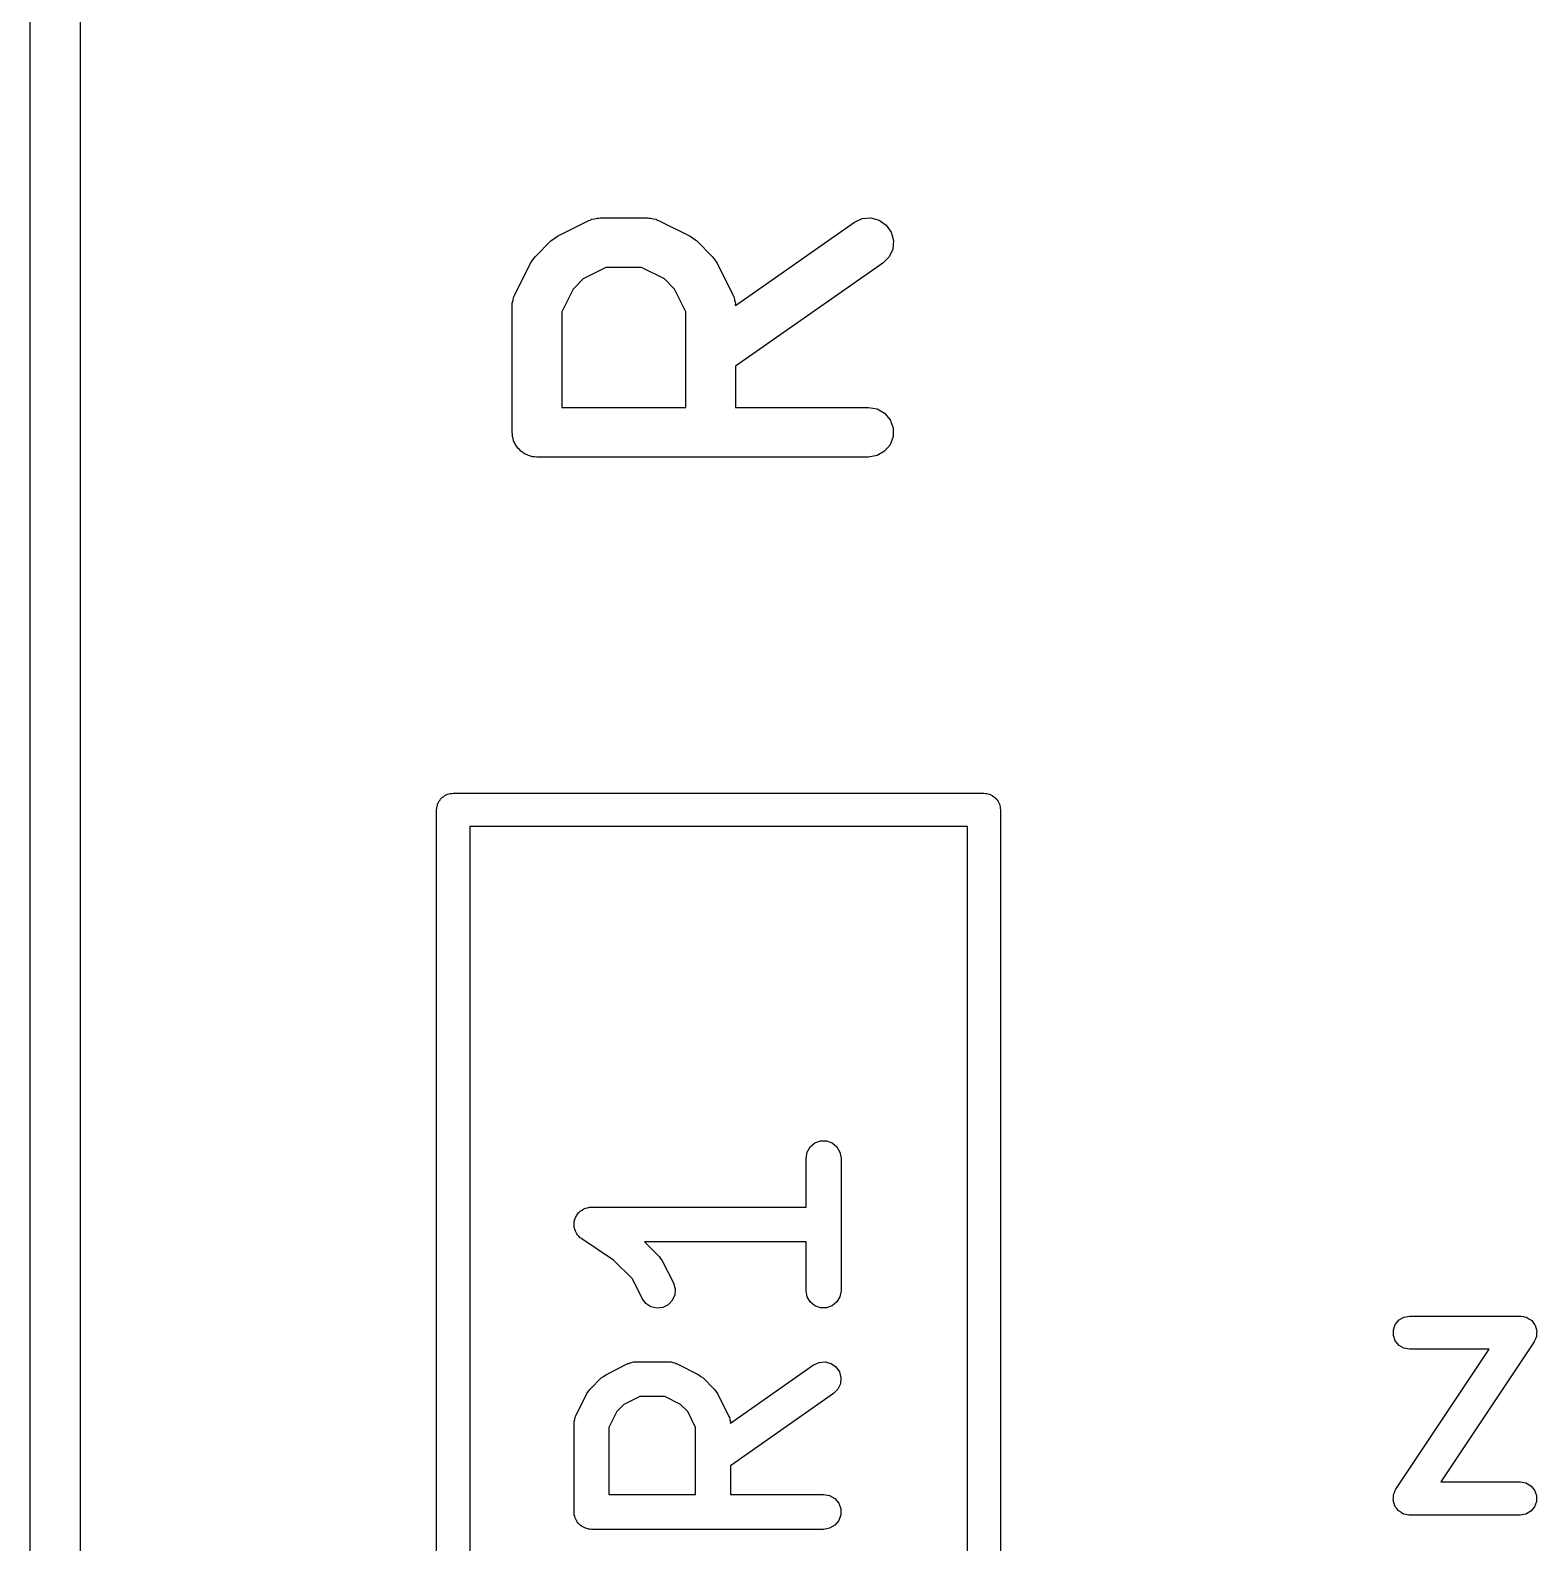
# Model space of a CAD drawing. Extents: x 1 to 57, y -99 to 45.
# Drawn here: x 10.925 to 15.466, y -42.11 to -37.55 of the extents above; entities that cross this region are included whole.
import ezdxf

# ---------------------------------------------------------------- set-up
doc = ezdxf.new("R2010")
doc.units = 0
doc.header["$MEASUREMENT"] = 0
doc.layers.add('BLACK', color=7, linetype='CONTINUOUS')

msp = doc.modelspace()

# ---------------------------------------------------------------- linework, layer by layer
at = {"layer": 'Black'}
for p, q in [((11.075, -1), (11.075, -99)), ((10.925, -98.925), (10.925, -1.075)), ((12.6259, -38.1185), (12.6343, -38.116)), ((12.6343, -38.116), (12.6386, -38.1162)), ((12.6386, -38.1162), (12.6429, -38.1155)), ((12.6429, -38.1155), (12.7857, -38.1155)), ((12.7857, -38.1155), (12.79, -38.1162)), ((12.79, -38.1162), (12.7943, -38.116)), ((12.7943, -38.116), (12.8027, -38.1185)), ((13.4094, -38.129), (13.433, -38.118)), ((13.433, -38.118), (13.4589, -38.1158)), ((13.4589, -38.1158), (13.4841, -38.1225)), ((12.5141, -38.171), (12.6093, -38.1234)), ((12.6093, -38.1234), (12.6135, -38.1222)), ((12.6135, -38.1222), (12.6172, -38.12)), ((12.6172, -38.12), (12.6259, -38.1185)), ((12.8027, -38.1185), (12.8114, -38.12)), ((12.8114, -38.12), (12.8151, -38.1222)), ((12.8151, -38.1222), (12.8193, -38.1234)), ((12.8193, -38.1234), (12.9145, -38.171)), ((13.051, -38.3799), (13.4094, -38.129)), ((13.4841, -38.1225), (13.5054, -38.1375)), ((13.5054, -38.1375), (13.5204, -38.1588)), ((13.5204, -38.1588), (13.5271, -38.1839)), ((12.447, -38.2327), (12.4946, -38.1851)), ((12.4946, -38.1851), (12.5044, -38.1782)), ((12.5044, -38.1782), (12.5141, -38.171)), ((12.9145, -38.171), (12.9242, -38.1782)), ((12.9242, -38.1782), (12.934, -38.1851)), ((12.934, -38.1851), (12.9816, -38.2327)), ((13.5271, -38.1839), (13.5248, -38.2099)), ((12.3853, -38.3474), (12.4329, -38.2522)), ((12.4329, -38.2522), (12.4401, -38.2425)), ((12.4401, -38.2425), (12.447, -38.2327)), ((12.9816, -38.2327), (12.9885, -38.2425)), ((12.9885, -38.2425), (12.9957, -38.2522)), ((12.9957, -38.2522), (13.0433, -38.3474)), ((13.4954, -38.2519), (13.0512, -38.5629)), ((13.5138, -38.2335), (13.4954, -38.2519)), ((13.5248, -38.2099), (13.5138, -38.2335)), ((12.592, -38.2997), (12.5616, -38.3301)), ((12.6606, -38.2655), (12.592, -38.2997)), ((12.768, -38.2655), (12.6606, -38.2655)), ((12.8365, -38.2997), (12.768, -38.2655)), ((12.8669, -38.3301), (12.8365, -38.2997)), ((12.5616, -38.3301), (12.5274, -38.3987)), ((12.9012, -38.3987), (12.8669, -38.3301)), ((12.3774, -38.381), (12.3781, -38.3767)), ((12.3774, -38.7619), (12.3774, -38.381)), ((12.3779, -38.3724), (12.3804, -38.364)), ((12.3781, -38.3767), (12.3779, -38.3724)), ((12.3804, -38.364), (12.3819, -38.3553)), ((12.3819, -38.3553), (12.3841, -38.3516)), ((12.3841, -38.3516), (12.3853, -38.3474)), ((13.0433, -38.3474), (13.0445, -38.3516)), ((13.0445, -38.3516), (13.0467, -38.3553)), ((13.0467, -38.3553), (13.0482, -38.364)), ((13.0482, -38.364), (13.0507, -38.3724)), ((13.0507, -38.3724), (13.0504, -38.3767)), ((13.0504, -38.3767), (13.051, -38.3799)), ((12.5274, -38.3987), (12.5274, -38.6869)), ((12.9012, -38.6869), (12.9012, -38.3987)), ((13.0512, -38.5629), (13.0512, -38.6869)), ((12.5274, -38.6869), (12.9012, -38.6869)), ((13.0512, -38.6869), (13.4524, -38.6869)), ((13.4524, -38.6869), (13.478, -38.6914)), ((13.478, -38.6914), (13.5006, -38.7045)), ((13.5006, -38.7045), (13.5173, -38.7244)), ((13.5173, -38.7244), (13.5262, -38.7489)), ((13.5262, -38.7489), (13.5262, -38.7749)), ((12.3785, -38.7684), (12.3774, -38.7619)), ((12.3785, -38.7749), (12.3785, -38.7684)), ((12.3808, -38.7811), (12.3785, -38.7749)), ((12.3819, -38.7876), (12.3808, -38.7811)), ((12.3852, -38.7932), (12.3819, -38.7876)), ((12.3874, -38.7994), (12.3852, -38.7932)), ((12.3916, -38.8044), (12.3874, -38.7994)), ((13.5173, -38.7994), (13.5006, -38.8194)), ((13.5262, -38.7749), (13.5173, -38.7994)), ((12.3949, -38.8101), (12.3916, -38.8044)), ((12.4, -38.8143), (12.3949, -38.8101)), ((12.4042, -38.8194), (12.4, -38.8143)), ((12.4099, -38.8226), (12.4042, -38.8194)), ((12.4149, -38.8269), (12.4099, -38.8226)), ((12.421, -38.8291), (12.4149, -38.8269)), ((12.4267, -38.8324), (12.421, -38.8291)), ((12.4332, -38.8335), (12.4267, -38.8324)), ((12.4394, -38.8358), (12.4332, -38.8335)), ((12.4459, -38.8358), (12.4394, -38.8358)), ((12.4524, -38.8369), (12.4459, -38.8358)), ((13.4524, -38.8369), (12.4524, -38.8369)), ((13.478, -38.8324), (13.4524, -38.8369)), ((13.5006, -38.8194), (13.478, -38.8324)), ((12.1872, -39.8523), (12.1913, -39.8508)), ((12.1913, -39.8508), (12.1957, -39.8508)), ((12.1957, -39.8508), (12.2, -39.85)), ((12.2, -39.85), (13.8, -39.85)), ((13.8, -39.85), (13.8043, -39.8508)), ((13.8043, -39.8508), (13.8087, -39.8508)), ((13.8087, -39.8508), (13.8128, -39.8523)), ((12.15, -39.9), (12.1508, -39.8957)), ((12.1508, -39.8913), (12.1523, -39.8872)), ((12.1508, -39.8957), (12.1508, -39.8913)), ((12.1523, -39.8872), (12.153, -39.8829)), ((12.153, -39.8829), (12.1552, -39.8791)), ((12.1552, -39.8791), (12.1567, -39.875)), ((12.1567, -39.875), (12.1595, -39.8716)), ((12.1595, -39.8716), (12.1617, -39.8679)), ((12.1617, -39.8679), (12.165, -39.865)), ((12.165, -39.865), (12.1679, -39.8617)), ((12.1679, -39.8617), (12.1716, -39.8595)), ((12.1716, -39.8595), (12.175, -39.8567)), ((12.175, -39.8567), (12.1791, -39.8552)), ((12.1791, -39.8552), (12.1829, -39.853)), ((12.1829, -39.853), (12.1872, -39.8523)), ((13.8128, -39.8523), (13.8171, -39.853)), ((13.8171, -39.853), (13.8209, -39.8552)), ((13.8209, -39.8552), (13.825, -39.8567)), ((13.825, -39.8567), (13.8284, -39.8595)), ((13.8284, -39.8595), (13.8321, -39.8617)), ((13.8321, -39.8617), (13.835, -39.865)), ((13.835, -39.865), (13.8383, -39.8679)), ((13.8383, -39.8679), (13.8405, -39.8716)), ((13.8405, -39.8716), (13.8433, -39.875)), ((13.8433, -39.875), (13.8448, -39.8791)), ((13.8448, -39.8791), (13.847, -39.8829)), ((13.847, -39.8829), (13.8477, -39.8872)), ((13.8477, -39.8872), (13.8492, -39.8913)), ((13.8492, -39.8913), (13.8492, -39.8957)), ((13.8492, -39.8957), (13.85, -39.9)), ((12.15, -43.1), (12.15, -39.9)), ((13.85, -39.9), (13.85, -43.1)), ((12.25, -39.95), (12.25, -43.05)), ((13.75, -39.95), (12.25, -39.95)), ((13.75, -43.05), (13.75, -39.95)), ((13.2904, -40.9045), (13.3075, -40.8983)), ((13.3075, -40.8983), (13.3258, -40.8983)), ((13.3258, -40.8983), (13.3429, -40.9045)), ((13.2642, -40.95), (13.2673, -40.932)), ((13.2673, -40.932), (13.2764, -40.9163)), ((13.2764, -40.9163), (13.2904, -40.9045)), ((13.3429, -40.9045), (13.3569, -40.9163)), ((13.3569, -40.9163), (13.366, -40.932)), ((13.366, -40.932), (13.3692, -40.95)), ((13.2642, -41.0975), (13.2642, -40.95)), ((13.3692, -40.95), (13.3692, -41.35)), ((12.5686, -41.1289), (12.5702, -41.1265)), ((12.5702, -41.1265), (12.5712, -41.1238)), ((12.5712, -41.1238), (12.5752, -41.119)), ((12.5752, -41.119), (12.5787, -41.1137)), ((12.5787, -41.1137), (12.5811, -41.112)), ((12.5811, -41.112), (12.5829, -41.1098)), ((12.5829, -41.1098), (12.5883, -41.1066)), ((12.5883, -41.1066), (12.5934, -41.1029)), ((12.5934, -41.1029), (12.5962, -41.1021)), ((12.5962, -41.1021), (12.5987, -41.1007)), ((12.5987, -41.1007), (12.6049, -41.0996)), ((12.6049, -41.0996), (12.6109, -41.0978)), ((12.6109, -41.0978), (12.6138, -41.098)), ((12.6138, -41.098), (12.6167, -41.0975)), ((12.6167, -41.0975), (13.2642, -41.0975)), ((12.5643, -41.1466), (12.565, -41.1438)), ((12.565, -41.1529), (12.5643, -41.1466)), ((12.565, -41.1409), (12.5671, -41.135)), ((12.565, -41.1438), (12.565, -41.1409)), ((12.565, -41.1591), (12.565, -41.1529)), ((12.566, -41.1619), (12.565, -41.1591)), ((12.5663, -41.1647), (12.566, -41.1619)), ((12.5691, -41.1704), (12.5663, -41.1647)), ((12.5671, -41.135), (12.5686, -41.1289)), ((12.5712, -41.1762), (12.5691, -41.1704)), ((12.5731, -41.1785), (12.5712, -41.1762)), ((12.5744, -41.1811), (12.5731, -41.1785)), ((12.5789, -41.1854), (12.5744, -41.1811)), ((12.5829, -41.1902), (12.5789, -41.1854)), ((12.5854, -41.1917), (12.5829, -41.1902)), ((12.5875, -41.1937), (12.5854, -41.1917)), ((12.6832, -41.2575), (12.5875, -41.1937)), ((13.2642, -41.2025), (12.7767, -41.2025)), ((12.7767, -41.2025), (12.8205, -41.2462)), ((13.2642, -41.35), (13.2642, -41.2025)), ((12.7402, -41.3144), (12.6832, -41.2575)), ((12.8205, -41.2462), (12.8253, -41.2531)), ((12.8253, -41.2531), (12.8303, -41.2599)), ((12.8303, -41.2599), (12.8636, -41.3265)), ((12.7697, -41.3735), (12.7402, -41.3144)), ((12.8636, -41.3265), (12.8688, -41.344)), ((12.8688, -41.344), (12.8677, -41.3622)), ((13.2673, -41.368), (13.2642, -41.35)), ((13.3692, -41.35), (13.366, -41.368)), ((12.7806, -41.3881), (12.7697, -41.3735)), ((12.7958, -41.3982), (12.7806, -41.3881)), ((12.8135, -41.4024), (12.7958, -41.3982)), ((12.8316, -41.4003), (12.8135, -41.4024)), ((12.8479, -41.3922), (12.8316, -41.4003)), ((12.8605, -41.3789), (12.8479, -41.3922)), ((12.8677, -41.3622), (12.8605, -41.3789)), ((13.2764, -41.3837), (13.2673, -41.368)), ((13.2904, -41.3955), (13.2764, -41.3837)), ((13.3075, -41.4017), (13.2904, -41.3955)), ((13.3429, -41.3955), (13.3258, -41.4017)), ((13.3569, -41.3837), (13.3429, -41.3955)), ((13.366, -41.368), (13.3569, -41.3837)), ((13.3258, -41.4017), (13.3075, -41.4017)), ((15.04, -41.4512), (15.0512, -41.4379)), ((15.0512, -41.4379), (15.0662, -41.4292)), ((15.0662, -41.4292), (15.0833, -41.4262)), ((15.0833, -41.4262), (15.4167, -41.4262)), ((15.4167, -41.4262), (15.4183, -41.4265)), ((15.4183, -41.4265), (15.4199, -41.4263)), ((15.4199, -41.4263), (15.4268, -41.428)), ((15.4268, -41.428), (15.4338, -41.4292)), ((15.4338, -41.4292), (15.4352, -41.43)), ((15.4352, -41.43), (15.4368, -41.4304)), ((15.4368, -41.4304), (15.4427, -41.4343)), ((15.4427, -41.4343), (15.4488, -41.4379)), ((15.4488, -41.4379), (15.4499, -41.4391)), ((15.4499, -41.4391), (15.4512, -41.44)), ((15.4512, -41.44), (15.4554, -41.4457)), ((15.4554, -41.4457), (15.46, -41.4512)), ((15.0341, -41.4675), (15.04, -41.4512)), ((15.0341, -41.4849), (15.0341, -41.4675)), ((15.04, -41.5012), (15.0341, -41.4849)), ((15.46, -41.4512), (15.4605, -41.4527)), ((15.4605, -41.4527), (15.4615, -41.454)), ((15.4615, -41.454), (15.4635, -41.4608)), ((15.4652, -41.488), (15.4624, -41.4945)), ((15.4635, -41.4608), (15.4659, -41.4675)), ((15.4654, -41.4864), (15.4652, -41.488)), ((15.4659, -41.4849), (15.4654, -41.4864)), ((15.4659, -41.4675), (15.4659, -41.4691)), ((15.4659, -41.4691), (15.4664, -41.4707)), ((15.4664, -41.4707), (15.4659, -41.4778)), ((15.4659, -41.4778), (15.4659, -41.4849)), ((15.0512, -41.5145), (15.04, -41.5012)), ((15.0417, -41.9485), (15.3232, -41.5262)), ((15.0662, -41.5232), (15.0512, -41.5145)), ((15.0833, -41.5262), (15.0662, -41.5232)), ((15.3232, -41.5262), (15.0833, -41.5262)), ((15.4583, -41.5039), (15.1768, -41.9262)), ((15.4589, -41.5024), (15.4583, -41.5039)), ((15.46, -41.5012), (15.4589, -41.5024)), ((15.4624, -41.4945), (15.46, -41.5012)), ((12.6599, -41.603), (12.7265, -41.5697)), ((12.7265, -41.5697), (12.7294, -41.5688)), ((12.7294, -41.5688), (12.732, -41.5673)), ((12.732, -41.5673), (12.7381, -41.5663)), ((12.7381, -41.5663), (12.744, -41.5645)), ((12.744, -41.5645), (12.747, -41.5647)), ((12.747, -41.5647), (12.75, -41.5642)), ((12.75, -41.5642), (12.85, -41.5642)), ((12.85, -41.5642), (12.853, -41.5647)), ((12.853, -41.5647), (12.856, -41.5645)), ((12.856, -41.5645), (12.8619, -41.5663)), ((12.8619, -41.5663), (12.868, -41.5673)), ((12.868, -41.5673), (12.8706, -41.5688)), ((12.8706, -41.5688), (12.8735, -41.5697)), ((12.8735, -41.5697), (12.9401, -41.603)), ((13.0357, -41.7493), (13.2866, -41.5737)), ((13.2866, -41.5737), (13.3031, -41.566)), ((13.3031, -41.566), (13.3212, -41.5644)), ((13.3212, -41.5644), (13.3389, -41.5691)), ((13.3389, -41.5691), (13.3538, -41.5795)), ((13.3538, -41.5795), (13.3643, -41.5945)), ((12.6129, -41.6462), (12.6462, -41.6129)), ((12.6462, -41.6129), (12.6531, -41.608)), ((12.6531, -41.608), (12.6599, -41.603)), ((12.9401, -41.603), (12.9469, -41.608)), ((12.9469, -41.608), (12.9538, -41.6129)), ((12.9538, -41.6129), (12.9871, -41.6462)), ((13.3643, -41.5945), (13.369, -41.6121)), ((13.369, -41.6121), (13.3674, -41.6303)), ((12.5697, -41.7265), (12.603, -41.6599)), ((12.603, -41.6599), (12.6081, -41.6531)), ((12.6081, -41.6531), (12.6129, -41.6462)), ((12.7624, -41.6692), (12.7144, -41.6931)), ((12.8376, -41.6692), (12.7624, -41.6692)), ((12.8856, -41.6931), (12.8376, -41.6692)), ((12.9871, -41.6462), (12.9919, -41.6531)), ((12.9919, -41.6531), (12.997, -41.6599)), ((12.997, -41.6599), (13.0303, -41.7265)), ((13.3468, -41.6597), (13.0358, -41.8773)), ((13.3597, -41.6468), (13.3468, -41.6597)), ((13.3674, -41.6303), (13.3597, -41.6468)), ((12.6931, -41.7144), (12.6692, -41.7624)), ((12.7144, -41.6931), (12.6931, -41.7144)), ((12.9069, -41.7144), (12.8856, -41.6931)), ((12.9308, -41.7624), (12.9069, -41.7144)), ((12.5642, -41.75), (12.5647, -41.747)), ((12.5642, -42.0167), (12.5642, -41.75)), ((12.5645, -41.744), (12.5663, -41.7381)), ((12.5647, -41.747), (12.5645, -41.744)), ((12.5663, -41.7381), (12.5673, -41.732)), ((12.5673, -41.732), (12.5688, -41.7294)), ((12.5688, -41.7294), (12.5697, -41.7265)), ((12.6692, -41.7624), (12.6692, -41.9642)), ((12.9308, -41.9642), (12.9308, -41.7624)), ((13.0303, -41.7265), (13.0312, -41.7294)), ((13.0312, -41.7294), (13.0327, -41.732)), ((13.0327, -41.732), (13.0337, -41.7381)), ((13.0337, -41.7381), (13.0355, -41.744)), ((13.0355, -41.744), (13.0353, -41.747)), ((13.0353, -41.747), (13.0357, -41.7493)), ((13.0358, -41.8773), (13.0358, -41.9642)), ((15.1768, -41.9262), (15.4167, -41.9262)), ((15.4167, -41.9262), (15.4338, -41.9292)), ((15.4338, -41.9292), (15.4488, -41.9379)), ((15.4488, -41.9379), (15.46, -41.9512)), ((12.6692, -41.9642), (12.9308, -41.9642)), ((13.0358, -41.9642), (13.3167, -41.9642)), ((13.3167, -41.9642), (13.3346, -41.9673)), ((13.3346, -41.9673), (13.3504, -41.9764)), ((13.3504, -41.9764), (13.3621, -41.9904)), ((13.3621, -41.9904), (13.3684, -42.0075)), ((15.0336, -41.9817), (15.0341, -41.9746)), ((15.0341, -41.9832), (15.0336, -41.9817)), ((15.0341, -41.9675), (15.0346, -41.966)), ((15.0341, -41.9746), (15.0341, -41.9675)), ((15.0341, -41.9849), (15.0341, -41.9832)), ((15.0365, -41.9915), (15.0341, -41.9849)), ((15.0346, -41.966), (15.0348, -41.9644)), ((15.0348, -41.9644), (15.0376, -41.9578)), ((15.0385, -41.9984), (15.0365, -41.9915)), ((15.0376, -41.9578), (15.04, -41.9512)), ((15.04, -41.9512), (15.0411, -41.9499)), ((15.0411, -41.9499), (15.0417, -41.9485)), ((15.46, -41.9512), (15.4659, -41.9675)), ((15.4659, -41.9849), (15.46, -42.0012)), ((15.4659, -41.9675), (15.4659, -41.9849)), ((12.565, -42.0212), (12.5642, -42.0167)), ((12.565, -42.0258), (12.565, -42.0212)), ((12.5665, -42.0301), (12.565, -42.0258)), ((12.5673, -42.0346), (12.5665, -42.0301)), ((12.5696, -42.0386), (12.5673, -42.0346)), ((12.5712, -42.0429), (12.5696, -42.0386)), ((13.3684, -42.0258), (13.3621, -42.0429)), ((13.3684, -42.0075), (13.3684, -42.0258)), ((15.0395, -41.9997), (15.0385, -41.9984)), ((15.04, -42.0012), (15.0395, -41.9997)), ((15.0446, -42.0066), (15.04, -42.0012)), ((15.0488, -42.0123), (15.0446, -42.0066)), ((15.0501, -42.0132), (15.0488, -42.0123)), ((15.0512, -42.0145), (15.0501, -42.0132)), ((15.0573, -42.018), (15.0512, -42.0145)), ((15.0632, -42.022), (15.0573, -42.018)), ((15.0648, -42.0224), (15.0632, -42.022)), ((15.0662, -42.0232), (15.0648, -42.0224)), ((15.0732, -42.0244), (15.0662, -42.0232)), ((15.0801, -42.0261), (15.0732, -42.0244)), ((15.0817, -42.0259), (15.0801, -42.0261)), ((15.0833, -42.0262), (15.0817, -42.0259)), ((15.4167, -42.0262), (15.0833, -42.0262)), ((15.4338, -42.0232), (15.4167, -42.0262)), ((15.4488, -42.0145), (15.4338, -42.0232)), ((15.46, -42.0012), (15.4488, -42.0145)), ((12.5742, -42.0464), (12.5712, -42.0429)), ((12.5764, -42.0504), (12.5742, -42.0464)), ((12.58, -42.0534), (12.5764, -42.0504)), ((12.5829, -42.0569), (12.58, -42.0534)), ((12.5869, -42.0592), (12.5829, -42.0569)), ((12.5904, -42.0621), (12.5869, -42.0592)), ((12.5947, -42.0637), (12.5904, -42.0621)), ((12.5987, -42.066), (12.5947, -42.0637)), ((12.6032, -42.0668), (12.5987, -42.066)), ((12.6075, -42.0684), (12.6032, -42.0668)), ((12.6121, -42.0684), (12.6075, -42.0684)), ((12.6167, -42.0692), (12.6121, -42.0684)), ((13.3167, -42.0692), (12.6167, -42.0692)), ((13.3346, -42.066), (13.3167, -42.0692)), ((13.3504, -42.0569), (13.3346, -42.066)), ((13.3621, -42.0429), (13.3504, -42.0569))]:
    msp.add_line(p, q, dxfattribs=at)

doc.saveas('drawing.dxf')
